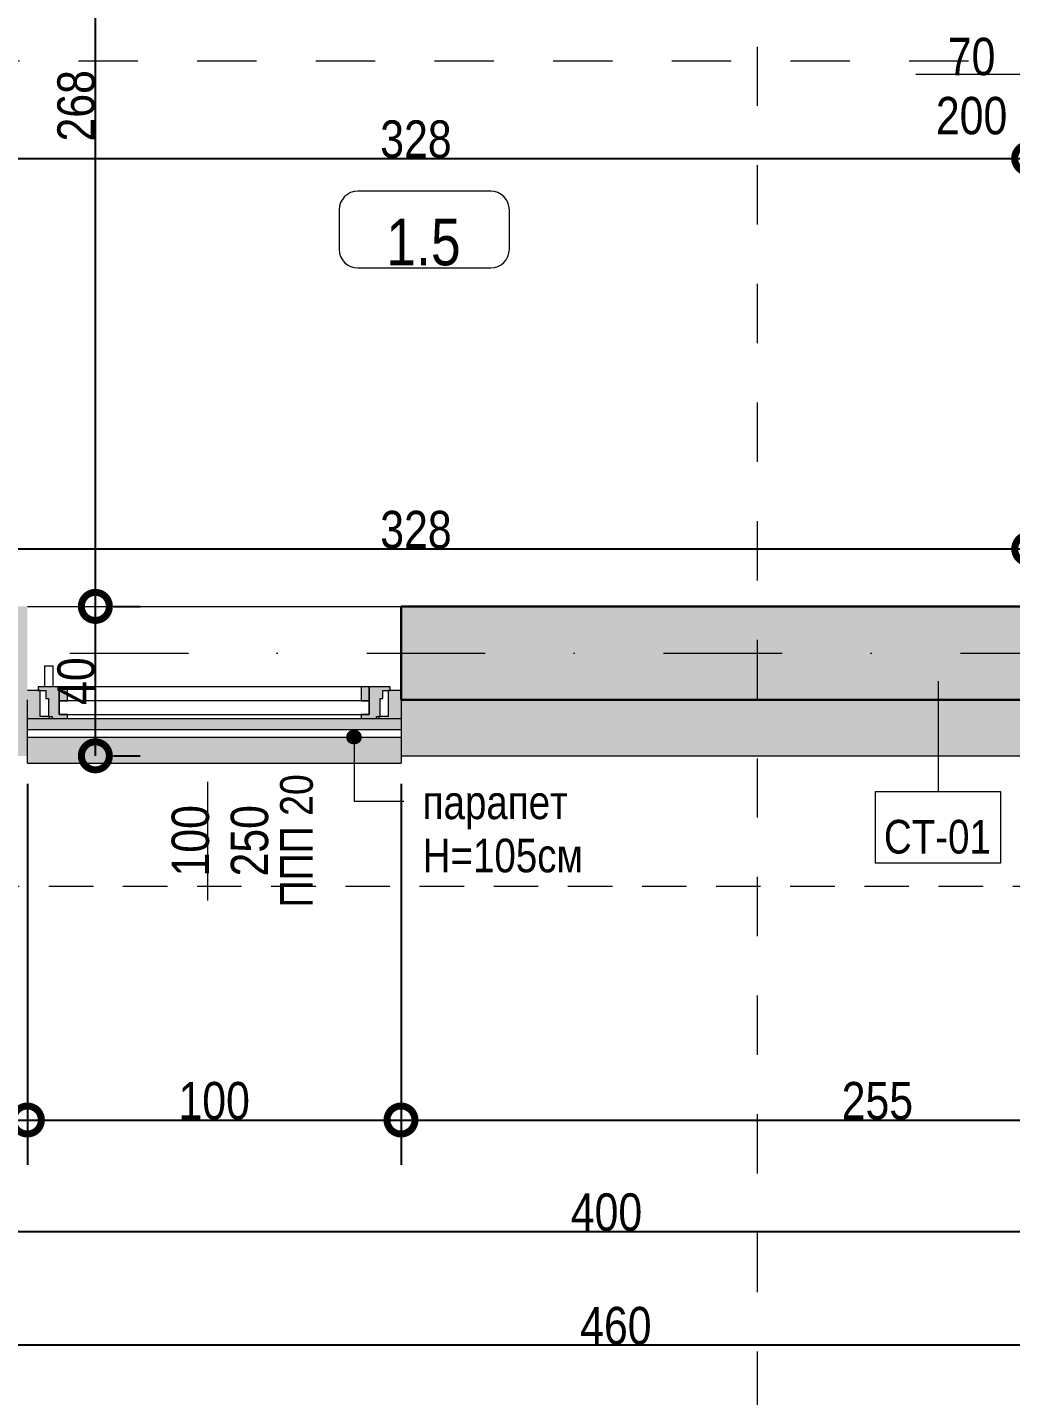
# Model space of a CAD drawing. Header units: centimetres. Extents: x 0 to 25250, y 0 to 2250.
# Drawn here: x 3614.1 to 3877.2, y 296.2 to 662.4 of the extents above; entities that cross this region are included whole.
import ezdxf

# ---------------------------------------------------------------- set-up
doc = ezdxf.new("R2010")
doc.units = ezdxf.units.CM
for name, pattern in [('17-View-1$0$Overhead', [19.84375, 11.90625, -7.9375]), ('18-View-1$0$Dash', [31.75, 15.875, -15.875]), ('18-View-1$0$Dash dot', [79.375, 31.75, -23.8125, 0, -23.8125])]:
    doc.linetypes.add(name, pattern=pattern)
for name, color, linetype, lineweight in [('A-ANNO-DIMS', 7, 'Continuous', 9), ('A-ANNO-NOTE', 7, 'Continuous', 9), ('A-AREA-IDEN', 7, 'Continuous', 9), ('A-DOOR-IDEN', 7, 'Continuous', 9), ('A-FLOR-HRAL', 7, 'Continuous', 9), ('A-FLOR-OVHD', 7, '17-View-1$0$Overhead', 9), ('A-GLAZ', 7, 'Continuous', 5), ('A-WALL', 7, 'Continuous', 9), ('A-WALL-IDEN', 7, 'Continuous', 9), ('A-WALL-PATT', 7, 'Continuous', 9), ('G-ANNO-SYMB', 7, 'Continuous', 9), ('G-ANNO-TEXT', 7, 'Continuous', 9), ('S-GRID', 7, 'Continuous', 9)]:
    doc.layers.add(name, color=color, linetype=linetype, lineweight=lineweight)
doc.styles.add('18-View-1$0$Arial Narrow', font='ARIALN.TTF', dxfattribs={"height": 12.5})
doc.styles.add('18-View-1$0$Arial Narrow_1', font='ARIALN.TTF', dxfattribs={"height": 10})
doc.styles.add('18-View-1$0$Arial Narrow_2', font='ARIALN.TTF', dxfattribs={"height": 8.75})
doc.styles.add('18-View-1$0$Arial Narrow_3', font='ARIALN.TTF', dxfattribs={"height": 10})
doc.styles.add('18-View-1$0$Arial Narrow_5', font='ARIALN.TTF', dxfattribs={"height": 9})
doc.dimstyles.new('18-View-1$0$TEC_DIM', dxfattribs={"dimscale": 30.48, "dimtxt": 10.23431, "dimasz": 0.492126, "dimexe": 0.393701, "dimexo": 0.246063, "dimgap": 0, "dimtad": 1, "dimdec": 0, "dimzin": 0, "dimdsep": 46, "dimtxsty": '18-View-1$0$Arial Narrow_3', "dimblk1": '18-View-1$0$_DotSmall', "dimblk2": '18-View-1$0$_DotSmall', "dimsah": 1, "dimcen": 0.09, "dimazin": 0, "dimtfac": 1, "dimtdec": 4, "dimtix": 1, "dimtmove": 0, "dimatfit": 3, "dimfxl": 1, "dimtvp": 1, "dimtolj": 1, "dimtzin": 0, "dimarcsym": 2})

# ---------------------------------------------------------------- blocks, each defined once
blk = doc.blocks.new('SINGLE - OKT - 100x235 2-2508613-НИВО 1')
at = {"layer": 'A-GLAZ', "true_color": 0xc0c0c0}
h = blk.add_hatch(color=9, dxfattribs=at)
h.paths.add_polyline_path([(-44.1, 10), (-50, 10), (-50, 2.5), (-46.6, 2.5), (-46.6, 9.45), (-44.1, 9.45)])
h.paths.add_polyline_path([(44.1, 10), (44.1, 9.45), (46.6, 9.45), (46.6, 2.5), (50, 2.5), (50, 10)])
h = blk.add_hatch(color=9, dxfattribs=at)
h.paths.add_polyline_path([(-43.4, 10), (-43.4, 9.45), (-44.38, 9.45), (-44.38, 4.68), (-45.1, 4.68), (-45.1, 2.5), (-47.1, 2.5), (-47.1, 1.5), (-41.5, 1.5), (-41.5, 8.9), (-39.3, 8.9), (-39.3, 10)])
h.paths.add_polyline_path([(43.4, 10), (39.3, 10), (39.3, 8.9), (41.5, 8.9), (41.5, 1.5), (47.1, 1.5), (47.1, 2.5), (45.1, 2.5), (45.1, 4.68), (44.38, 4.68), (44.38, 9.45), (43.4, 9.45)])
h = blk.add_hatch(color=9, dxfattribs=at)
h.paths.add_polyline_path([(-39.3, 5.3), (-41.5, 5.3), (-41.5, 1.5), (-39.3, 1.5)])
h.paths.add_polyline_path([(39.3, 5.3), (39.3, 1.5), (41.5, 1.5), (41.5, 5.3), (39.86, 5.3)])
at = {"layer": 'A-GLAZ'}
for p, q in [((-44.1, 10), (-50, 10)), ((-46.6, 2.5), (-46.6, 9.45)), ((-46.6, 9.45), (-44.1, 9.45)), ((-43.4, 9.45), (-44.38, 9.45)), ((-44.38, 9.45), (-44.38, 4.68)), ((-43.4, 10), (-44.1, 10)), ((-44.1, 9.45), (-44.1, 10)), ((-39.3, 10), (-43.4, 10)), ((-43.4, 10), (-43.4, 9.45)), ((41.5, 8.9), (-41.5, 8.9)), ((-41.5, 8.9), (-41.5, 5.3)), ((-41.5, 1.5), (-41.5, 8.9)), ((-41.5, 8.9), (-39.3, 8.9)), ((39.3, 10), (-39.3, 10)), ((-39.3, 8.9), (-39.3, 10)), ((43.4, 10), (39.3, 10)), ((39.3, 10), (39.3, 8.9)), ((39.3, 8.9), (41.5, 8.9)), ((41.5, 5.3), (41.5, 8.9)), ((41.5, 8.9), (41.5, 1.5)), ((43.4, 9.45), (43.4, 10)), ((44.1, 10), (43.4, 10)), ((44.38, 9.45), (43.4, 9.45)), ((50, 10), (44.1, 10)), ((44.1, 10), (44.1, 9.45)), ((44.1, 9.45), (46.6, 9.45)), ((44.38, 4.68), (44.38, 9.45)), ((46.6, 9.45), (46.6, 2.5)), ((-44.38, 4.68), (-45.1, 4.68)), ((-45.1, 4.68), (-45.1, 2.5)), ((-41.5, 5.3), (41.5, 5.3)), ((-39.3, 5.3), (-41.5, 5.3)), ((-41.5, 5.3), (-41.5, 1.5)), ((-39.3, 1.5), (-39.3, 5.3)), ((39.3, 5.3), (39.3, 1.5)), ((41.5, 5.3), (39.3, 5.3)), ((41.5, 1.5), (41.5, 5.3)), ((45.1, 4.68), (44.38, 4.68)), ((45.1, 2.5), (45.1, 4.68)), ((-50, 2.5), (-46.6, 2.5)), ((-45.1, 2.5), (-47.1, 2.5)), ((-47.1, 2.5), (-47.1, 1.5)), ((-47.1, 1.5), (-41.5, 1.5)), ((-41.5, 1.5), (-39.3, 1.5)), ((-39.3, 1.5), (39.3, 1.5)), ((39.3, 1.5), (41.5, 1.5)), ((41.5, 1.5), (43.05, 1.5)), ((43.05, 1.5), (43.05, -2.85)), ((43.05, 1.5), (45.45, 1.5)), ((47.1, 2.5), (45.1, 2.5)), ((45.45, -2.85), (45.45, 1.5)), ((45.45, 1.5), (47.1, 1.5)), ((46.6, 2.5), (50, 2.5)), ((47.1, 1.5), (47.1, 2.5)), ((43.05, -2.85), (43.05, -4.1)), ((45.45, -4.1), (45.45, -2.85)), ((45.45, -4.1), (43.05, -4.1))]:
    blk.add_line(p, q, dxfattribs=at)
blk = doc.blocks.new('Railing - Railing-2461964-НИВО 1')
at = {"layer": 'A-FLOR-HRAL'}
for p, q in [((409.14, -1214.59), (309.14, -1214.59)), ((309.14, -1216.59), (409.14, -1216.59))]:
    blk.add_line(p, q, dxfattribs=at)
blk = doc.blocks.new('TEC_ROOM_TAG - TEC_ROOM_TAG-32046-НИВО 1')
at = {"layer": 'A-AREA-IDEN'}
for p, q in [((0.3718, 0.1968), (-0.3391, 0.1968)), ((-0.4391, 0.0968), (-0.4391, -0.1143)), ((0.4718, -0.1143), (0.4718, 0.0968)), ((-0.3391, -0.2143), (0.3718, -0.2143))]:
    blk.add_line(p, q, dxfattribs=at)
for centre, start, end in [((-0.3391, 0.0968), 90, 180), ((0.3718, 0.0968), 360, 90), ((-0.3391, -0.1143), 180, 270), ((0.3718, -0.1143), 270, 360)]:
    blk.add_arc(centre, 0.1, start, end, dxfattribs=at)
blk = doc.blocks.new('TEC_DOOR_TAG - TEC_DOOR_TAG-22318-НИВО 1')
at = {"layer": 'A-DOOR-IDEN'}
blk.add_line((-0.0145, -0.0167), (-0.0145, 0.5833), dxfattribs=at)
blk = doc.blocks.new('18-View-1$0$_DotSmall')
at = {"color": 0, "linetype": 'ByBlock', "const_width": 0.5}
blk.add_lwpolyline([(-0.0625, 0, 1), (0.0625, 0, 1)], format="xyb", close=True, dxfattribs=at)
blk = doc.blocks.new('*D2650')
at = {"layer": 'A-ANNO-DIMS', "color": 0, "lineweight": -2, "transparency": 16777216}
for p, q in [((3541.58, 309.75), (4001.58, 309.75)), ((3541.58, 304.9), (3541.58, 297.75)), ((4001.58, 304.9), (4001.58, 297.75))]:
    blk.add_line(p, q, dxfattribs=at)
at = {"layer": 'A-ANNO-DIMS', "color": 0, "lineweight": -2, "transparency": 16777216, "xscale": 15, "yscale": 15, "zscale": 15, "rotation": 180}
blk.add_blockref('18-View-1$0$_DotSmall', (3541.58, 309.75), dxfattribs=at)
at = {"layer": 'A-ANNO-DIMS', "color": 0, "lineweight": -2, "transparency": 16777216, "xscale": 15, "yscale": 15, "zscale": 15}
blk.add_blockref('18-View-1$0$_DotSmall', (4001.58, 309.75), dxfattribs=at)
at = {"layer": 'A-ANNO-DIMS', "color": 0, "transparency": 16777216, "insert": (3771.58, 314.85), "char_height": 10, "width": 22.8079, "attachment_point": 5, "style": '18-View-1$0$Arial Narrow_3'}
blk.add_mtext('\\A1;460', dxfattribs=at)
blk = doc.blocks.new('*D2655')
at = {"layer": 'A-ANNO-DIMS', "color": 0, "lineweight": -2, "transparency": 16777216}
for p, q in [((5104.08, 867.44), (5104.08, 268.16)), ((3429.08, 734.94), (3429.08, 268.16)), ((3429.08, 280.16), (5104.08, 280.16))]:
    blk.add_line(p, q, dxfattribs=at)
at = {"layer": 'A-ANNO-DIMS', "color": 0, "lineweight": -2, "transparency": 16777216, "xscale": 15, "yscale": 15, "zscale": 15, "rotation": 180}
blk.add_blockref('18-View-1$0$_DotSmall', (3429.08, 280.16), dxfattribs=at)
at = {"layer": 'A-ANNO-DIMS', "color": 0, "lineweight": -2, "transparency": 16777216, "xscale": 15, "yscale": 15, "zscale": 15}
blk.add_blockref('18-View-1$0$_DotSmall', (5104.08, 280.16), dxfattribs=at)
at = {"layer": 'A-ANNO-DIMS', "color": 0, "transparency": 16777216, "insert": (4266.58, 285.27), "char_height": 10, "width": 30.4105, "attachment_point": 5, "style": '18-View-1$0$Arial Narrow_3'}
blk.add_mtext('\\A1;1675', dxfattribs=at)
blk = doc.blocks.new('*D2658')
at = {"layer": 'A-ANNO-DIMS', "color": 0, "lineweight": -2, "transparency": 16777216}
for p, q in [((3569.08, 424.94), (3569.08, 328.15)), ((3969.08, 424.94), (3969.08, 328.15)), ((3569.08, 340.15), (3969.08, 340.15))]:
    blk.add_line(p, q, dxfattribs=at)
at = {"layer": 'A-ANNO-DIMS', "color": 0, "lineweight": -2, "transparency": 16777216, "xscale": 15, "yscale": 15, "zscale": 15, "rotation": 180}
blk.add_blockref('18-View-1$0$_DotSmall', (3569.08, 340.15), dxfattribs=at)
at = {"layer": 'A-ANNO-DIMS', "color": 0, "lineweight": -2, "transparency": 16777216, "xscale": 15, "yscale": 15, "zscale": 15}
blk.add_blockref('18-View-1$0$_DotSmall', (3969.08, 340.15), dxfattribs=at)
at = {"layer": 'A-ANNO-DIMS', "color": 0, "transparency": 16777216, "insert": (3769.08, 345.25), "char_height": 10, "width": 22.8079, "attachment_point": 5, "style": '18-View-1$0$Arial Narrow_3'}
blk.add_mtext('\\A1;400', dxfattribs=at)
blk = doc.blocks.new('*D2666')
at = {"layer": 'A-ANNO-DIMS', "color": 0, "lineweight": -2, "transparency": 16777216}
for p, q in [((3614.08, 459.94), (3614.08, 357.96)), ((3569.08, 424.94), (3569.08, 357.96)), ((3569.08, 369.96), (3614.08, 369.96))]:
    blk.add_line(p, q, dxfattribs=at)
at = {"layer": 'A-ANNO-DIMS', "color": 0, "lineweight": -2, "transparency": 16777216, "xscale": 15, "yscale": 15, "zscale": 15, "rotation": 180}
blk.add_blockref('18-View-1$0$_DotSmall', (3569.08, 369.96), dxfattribs=at)
at = {"layer": 'A-ANNO-DIMS', "color": 0, "lineweight": -2, "transparency": 16777216, "xscale": 15, "yscale": 15, "zscale": 15}
blk.add_blockref('18-View-1$0$_DotSmall', (3614.08, 369.96), dxfattribs=at)
at = {"layer": 'A-ANNO-DIMS', "color": 0, "transparency": 16777216, "insert": (3591.58, 375.04), "char_height": 10, "width": 15.2053, "attachment_point": 5, "style": '18-View-1$0$Arial Narrow_3'}
blk.add_mtext('\\A1;45', dxfattribs=at)
blk = doc.blocks.new('*D2667')
at = {"layer": 'A-ANNO-DIMS', "color": 0, "lineweight": -2, "transparency": 16777216}
for p, q in [((3614.08, 459.94), (3614.08, 357.96)), ((3714.08, 459.94), (3714.08, 357.96)), ((3614.08, 369.96), (3714.08, 369.96))]:
    blk.add_line(p, q, dxfattribs=at)
at = {"layer": 'A-ANNO-DIMS', "color": 0, "lineweight": -2, "transparency": 16777216, "xscale": 15, "yscale": 15, "zscale": 15, "rotation": 180}
blk.add_blockref('18-View-1$0$_DotSmall', (3614.08, 369.96), dxfattribs=at)
at = {"layer": 'A-ANNO-DIMS', "color": 0, "lineweight": -2, "transparency": 16777216, "xscale": 15, "yscale": 15, "zscale": 15}
blk.add_blockref('18-View-1$0$_DotSmall', (3714.08, 369.96), dxfattribs=at)
at = {"layer": 'A-ANNO-DIMS', "color": 0, "transparency": 16777216, "insert": (3664.08, 375.06), "char_height": 10, "width": 22.8079, "attachment_point": 5, "style": '18-View-1$0$Arial Narrow_3'}
blk.add_mtext('\\A1;100', dxfattribs=at)
blk = doc.blocks.new('*D2668')
at = {"layer": 'A-ANNO-DIMS', "color": 0, "lineweight": -2, "transparency": 16777216}
for p, q in [((3714.08, 459.94), (3714.08, 357.96)), ((3969.08, 424.94), (3969.08, 357.96)), ((3714.08, 369.96), (3969.08, 369.96))]:
    blk.add_line(p, q, dxfattribs=at)
at = {"layer": 'A-ANNO-DIMS', "color": 0, "lineweight": -2, "transparency": 16777216, "xscale": 15, "yscale": 15, "zscale": 15, "rotation": 180}
blk.add_blockref('18-View-1$0$_DotSmall', (3714.08, 369.96), dxfattribs=at)
at = {"layer": 'A-ANNO-DIMS', "color": 0, "lineweight": -2, "transparency": 16777216, "xscale": 15, "yscale": 15, "zscale": 15}
blk.add_blockref('18-View-1$0$_DotSmall', (3969.08, 369.96), dxfattribs=at)
at = {"layer": 'A-ANNO-DIMS', "color": 0, "transparency": 16777216, "insert": (3841.58, 375.06), "char_height": 10, "width": 22.8079, "attachment_point": 5, "style": '18-View-1$0$Arial Narrow_3'}
blk.add_mtext('\\A1;255', dxfattribs=at)
blk = doc.blocks.new('*D2697')
at = {"layer": 'A-ANNO-DIMS', "color": 0, "lineweight": -2, "transparency": 16777216}
for p, q in [((3632.28, 467.44), (3632.28, 507.44)), ((3637.13, 507.44), (3644.28, 507.44)), ((3637.13, 467.44), (3644.28, 467.44))]:
    blk.add_line(p, q, dxfattribs=at)
at = {"layer": 'A-ANNO-DIMS', "color": 0, "lineweight": -2, "transparency": 16777216, "xscale": 15, "yscale": 15, "zscale": 15}
for p, rotation in [((3632.28, 507.44), 90), ((3632.28, 467.44), 270)]:
    blk.add_blockref('18-View-1$0$_DotSmall', p, dxfattribs=dict(at, rotation=rotation))
at = {"layer": 'A-ANNO-DIMS', "color": 0, "transparency": 16777216, "insert": (3627.18, 487.44), "char_height": 10, "width": 15.2053, "attachment_point": 5, "rotation": 90, "style": '18-View-1$0$Arial Narrow_3'}
blk.add_mtext('\\A1;40', dxfattribs=at)
blk = doc.blocks.new('*D2698')
at = {"layer": 'A-ANNO-DIMS', "color": 0, "lineweight": -2, "transparency": 16777216}
for p, q in [((3632.28, 507.44), (3632.28, 775.44)), ((3637.13, 775.44), (3644.28, 775.44)), ((3637.13, 507.44), (3644.28, 507.44))]:
    blk.add_line(p, q, dxfattribs=at)
at = {"layer": 'A-ANNO-DIMS', "color": 0, "lineweight": -2, "transparency": 16777216, "xscale": 15, "yscale": 15, "zscale": 15}
for p, rotation in [((3632.28, 775.44), 90), ((3632.28, 507.44), 270)]:
    blk.add_blockref('18-View-1$0$_DotSmall', p, dxfattribs=dict(at, rotation=rotation))
at = {"layer": 'A-ANNO-DIMS', "color": 0, "transparency": 16777216, "insert": (3627.18, 641.44), "char_height": 10, "width": 22.8079, "attachment_point": 5, "rotation": 90, "style": '18-View-1$0$Arial Narrow_3'}
blk.add_mtext('\\A1;268', dxfattribs=at)
blk = doc.blocks.new('Family1 - Family1-2435591-НИВО 1')
at = {"layer": 'A-ANNO-NOTE'}
blk.add_line((-0.3054, 0), (0.3294, 0), dxfattribs=at)
blk = doc.blocks.new('*D2807')
at = {"layer": 'A-ANNO-DIMS', "color": 0, "lineweight": -2, "transparency": 16777216}
for p, q in [((3554.08, 522.84), (3882.08, 522.84)), ((3554.08, 517.99), (3554.08, 510.84)), ((3882.08, 517.99), (3882.08, 510.84))]:
    blk.add_line(p, q, dxfattribs=at)
at = {"layer": 'A-ANNO-DIMS', "color": 0, "lineweight": -2, "transparency": 16777216, "xscale": 15, "yscale": 15, "zscale": 15, "rotation": 180}
blk.add_blockref('18-View-1$0$_DotSmall', (3554.08, 522.84), dxfattribs=at)
at = {"layer": 'A-ANNO-DIMS', "color": 0, "lineweight": -2, "transparency": 16777216, "xscale": 15, "yscale": 15, "zscale": 15}
blk.add_blockref('18-View-1$0$_DotSmall', (3882.08, 522.84), dxfattribs=at)
at = {"layer": 'A-ANNO-DIMS', "color": 0, "transparency": 16777216, "insert": (3718.08, 527.95), "char_height": 10, "width": 22.8079, "attachment_point": 5, "style": '18-View-1$0$Arial Narrow_3'}
blk.add_mtext('\\A1;328', dxfattribs=at)
blk = doc.blocks.new('*D2823')
at = {"layer": 'A-ANNO-DIMS', "color": 0, "lineweight": -2, "transparency": 16777216}
for p, q in [((3554.08, 627.37), (3882.08, 627.37)), ((3554.08, 622.52), (3554.08, 615.37)), ((3882.08, 622.52), (3882.08, 615.37))]:
    blk.add_line(p, q, dxfattribs=at)
at = {"layer": 'A-ANNO-DIMS', "color": 0, "lineweight": -2, "transparency": 16777216, "xscale": 15, "yscale": 15, "zscale": 15, "rotation": 180}
blk.add_blockref('18-View-1$0$_DotSmall', (3554.08, 627.37), dxfattribs=at)
at = {"layer": 'A-ANNO-DIMS', "color": 0, "lineweight": -2, "transparency": 16777216, "xscale": 15, "yscale": 15, "zscale": 15}
blk.add_blockref('18-View-1$0$_DotSmall', (3882.08, 627.37), dxfattribs=at)
at = {"layer": 'A-ANNO-DIMS', "color": 0, "transparency": 16777216, "insert": (3718.08, 632.47), "char_height": 10, "width": 22.8079, "attachment_point": 5, "style": '18-View-1$0$Arial Narrow_3'}
blk.add_mtext('\\A1;328', dxfattribs=at)

msp = doc.modelspace()

# ---------------------------------------------------------------- hatches: boundary and pattern name
at = {"layer": 'A-WALL-PATT', "true_color": 0x808080}
h = msp.add_hatch(color=8, dxfattribs=at)
h.paths.add_polyline_path([(3614.08, 482.44), (3614.08, 507.44), (3554.08, 507.44), (3554.08, 482.44), (3611.11, 482.44)])
h.paths.add_polyline_path([(3714.08, 482.44), (3969.08, 482.44), (3969.08, 507.44), (3714.08, 507.44), (3714.08, 505.68)])
at = {"layer": 'A-WALL-PATT', "lineweight": 5, "true_color": 0xffff80}
h = msp.add_hatch(color=51, dxfattribs=at)
h.paths.add_polyline_path([(3969.08, 467.44), (3969.08, 482.44), (3714.08, 482.44), (3714.08, 467.44), (3938.75, 467.44)])
h.paths.add_polyline_path([(3571.8, 467.44), (3614.08, 467.44), (3614.08, 482.44), (3564.08, 482.44), (3564.08, 467.44)])
at = {"layer": 'A-WALL-PATT', "lineweight": 5, "true_color": 0xebebeb}
h = msp.add_hatch(color=7, dxfattribs=at)
h.paths.add_polyline_path([(3714.08, 465.44), (3714.08, 472.44), (3614.08, 472.44), (3614.08, 465.44), (3624.22, 465.44)])
h.paths.add_polyline_path([(3705.58, 474.44), (3714.08, 474.44), (3714.08, 477.44), (3614.08, 477.44), (3614.08, 474.44), (3703.38, 474.44)])
at = {"layer": 'G-ANNO-TEXT'}
h = msp.add_hatch(color=256, dxfattribs=at)
edge = h.paths.add_edge_path()
edge.add_arc((3701.5, 472.45), 1.88, 0, 360)

# ---------------------------------------------------------------- linework, layer by layer
at = {"layer": 'A-FLOR-OVHD'}
msp.add_line((3969.08, 432.44), (3569.08, 432.44), dxfattribs=at)
at = {"layer": 'A-WALL'}
for p, q in [((3614.08, 507.44), (3714.08, 507.44)), ((3614.08, 465.44), (3614.08, 482.44)), ((3714.08, 482.44), (3714.08, 465.44)), ((3614.08, 465.44), (3714.08, 465.44)), ((3714.08, 467.44), (3969.08, 467.44))]:
    msp.add_line(p, q, dxfattribs=at)
at = {"layer": 'A-WALL', "lineweight": 30}
for p, q in [((3969.08, 507.44), (3714.08, 507.44)), ((3714.08, 507.44), (3714.08, 482.44)), ((3714.08, 482.44), (3969.08, 482.44))]:
    msp.add_line(p, q, dxfattribs=at)
at = {"layer": 'A-WALL-IDEN'}
msp.add_line((3857.81, 487.44), (3857.81, 457.93), dxfattribs=at)
at = {"layer": 'A-WALL-IDEN', "flags": 128}
msp.add_lwpolyline([(3841.09, 457.93), (3874.54, 457.93), (3874.54, 438.73), (3841.09, 438.73)], close=True, dxfattribs=at)
at = {"layer": 'G-ANNO-SYMB', "linetype": '18-View-1$0$Dash', "lineweight": 18}
for p, q in [((3809.39, 1990.77), (3809.39, 243.53)), ((3246.81, 653.48), (4002.21, 653.48))]:
    msp.add_line(p, q, dxfattribs=at)
at = {"layer": 'G-ANNO-TEXT'}
for p, q in [((3701.5, 472.45), (3701.5, 455.35)), ((3701.5, 455.35), (3714.88, 455.35))]:
    msp.add_line(p, q, dxfattribs=at)
msp.add_circle((3701.5, 472.45), 1.88, dxfattribs=at)
at = {"layer": 'S-GRID', "color": 1, "linetype": '18-View-1$0$Dash dot', "lineweight": 18, "true_color": 0xff0000}
msp.add_line((3386.99, 494.94), (5145.92, 494.94), dxfattribs=at)

# ---------------------------------------------------------------- block references
at = {"layer": 'A-ANNO-NOTE', "xscale": 50, "yscale": 50, "zscale": 50, "rotation": 89.99999999999977}
msp.add_blockref('Family1 - Family1-2435591-НИВО 1', (3662.34, 444), dxfattribs=at)
at = {"layer": 'A-AREA-IDEN', "xscale": 49.99999999999998, "yscale": 49.99999999999998, "zscale": 49.99999999999998}
msp.add_blockref('TEC_ROOM_TAG - TEC_ROOM_TAG-32046-НИВО 1', (3719.49, 608.75), dxfattribs=at)
at = {"layer": 'A-DOOR-IDEN', "xscale": 49.99999999999998, "yscale": 49.99999999999998, "zscale": 49.99999999999998, "rotation": 270}
msp.add_blockref('TEC_DOOR_TAG - TEC_DOOR_TAG-22318-НИВО 1', (3852.74, 649.18), dxfattribs=at)
at = {"layer": 'A-FLOR-HRAL'}
msp.add_blockref('Railing - Railing-2461964-НИВО 1', (3304.94, 1689.03), dxfattribs=at)
at = {"layer": 'A-GLAZ', "rotation": 180}
msp.add_blockref('SINGLE - OKT - 100x235 2-2508613-НИВО 1', (3664.08, 487.44), dxfattribs=at)

# ---------------------------------------------------------------- texts
at = {"layer": 'A-ANNO-NOTE', "attachment_point": 5, "rotation": 90, "line_spacing_factor": 0.949189}
for s, insert, char_height, width, style in [('\\pt63.49997,127.00004,190.50001,253.99999,317.49996,381.00002,444.5,507.99997,571.50004,635.00001,698.49999,761.99996,825.50002,889,952.49997,1016.00004,1079.50001,1142.99999,1206.49996,1270.00003,1333.5,1396.99998,1460.50004,1524.00001,1587.49999,1650.99996,1714.50003,1778,1841.49998,1905.00004,1968.50001,2031.99999;{\\fArial Narrow|b0|i0|c204|p34;ППП }20', (3686.16, 444.7), 8.75, 36.05, '18-View-1$0$Arial Narrow_2'), ('\\pt63.5,127,190.5,254,317.5,381,444.5,508,571.5,635,698.5,762,825.5,889,952.5,1016,1079.5,1143,1206.5,1270,1333.5,1397,1460.5,1524,1587.5,1651,1714.5,1778,1841.5,1905,1968.5,2032;100\\P250', (3665.68, 444.7), 10, 20.2, '18-View-1$0$Arial Narrow_1')]:
    msp.add_mtext(s, dxfattribs=dict(at, insert=insert, char_height=char_height, width=width, style=style))
at = {"layer": 'A-AREA-IDEN', "insert": (3720.1, 604.91), "char_height": 12.5, "width": 20.2, "attachment_point": 5, "line_spacing_factor": 0.949189, "style": '18-View-1$0$Arial Narrow'}
msp.add_mtext('\\pt63.5,127,190.5,254,317.5,381,444.5,508,571.5,635,698.5,762,825.5,889,952.5,1016,1079.5,1143,1206.5,1270,1333.5,1397,1460.5,1524,1587.5,1651,1714.5,1778,1841.5,1905,1968.5,2032;1.5', dxfattribs=at)
at = {"layer": 'A-DOOR-IDEN', "insert": (3866.79, 646.66), "char_height": 10, "width": 20.2, "attachment_point": 5, "line_spacing_factor": 0.949189, "style": '18-View-1$0$Arial Narrow_1'}
msp.add_mtext('\\pt5,10,15,20,25,30,35,40,45,50,55,60,65,70,75,80,85,90,95,100,105,110,115,120,125,130,135,140,145,150,155,160;70\\P200', dxfattribs=at)
at = {"layer": 'A-WALL-IDEN', "insert": (3857.64, 445.73), "char_height": 9, "width": 28.45, "attachment_point": 5, "line_spacing_factor": 0.949189, "style": '18-View-1$0$Arial Narrow_5'}
msp.add_mtext('\\pt25.00002,50.00004,74.99997,99.99999,125.00001,150.00003,174.99996,199.99998,225,250.00002,275.00004,299.99997,324.99999,350.00001,375.00003,399.99996,424.99998,450,475.00002,500.00004,524.99997,549.99999,575.00001,600.00003,624.99996,649.99998,675,700.00002,725.00004,749.99997,774.99999,800.00001;{\\fArial Narrow|b0|i0|c204|p34;СТ}-01', dxfattribs=at)
at = {"layer": 'G-ANNO-TEXT', "insert": (3719.88, 459.5), "char_height": 9, "width": 44, "attachment_point": 1, "line_spacing_factor": 0.949189, "style": '18-View-1$0$Arial Narrow_5'}
msp.add_mtext('\\pt5.00004,9.99999,15.00003,19.99998,25.00002,29.99997,35.00001,39.99996,45,50.00004,54.99999,60.00003,64.99998,70.00002,74.99997,80.00001,84.99996,90,95.00004,99.99999,105.00003,109.99998,115.00002,119.99997,125.00001,129.99996,135,140.00004,144.99999,150.00003,154.99998,160.00002;{\\fArial Narrow|b0|i0|c204|p34;парапет Н}=105{\\fArial Narrow|b0|i0|c204|p34;см}', dxfattribs=at)

# ---------------------------------------------------------------- dimensions: what is measured, and where the dimension line sits
at = {"layer": 'A-ANNO-DIMS'}
for base, p1, p2, override, picture, middle in [((5104.08, 280.16), (3429.08, 742.44), (5104.08, 874.94), {"dimpost": '<>', "dimfxl": 1680.232499}, '*D2655', (4266.58, 285.27)), ((3882.08, 627.37), (3554.08, 630.02), (3882.08, 630.02), {"dimpost": '<>', "dimfxl": 328}, '*D2823', (3718.08, 632.47)), ((3882.08, 522.84), (3554.08, 525.49), (3882.08, 525.49), {"dimpost": '<>', "dimfxl": 328}, '*D2807', (3718.08, 527.95)), ((3614.08, 369.96), (3569.08, 432.44), (3614.08, 467.44), {"dimpost": '<>', "dimfxl": 57.008771}, '*D2666', (3591.58, 375.04)), ((3714.08, 369.96), (3614.08, 467.44), (3714.08, 467.44), {"dimpost": '<>', "dimfxl": 100}, '*D2667', (3664.08, 375.06)), ((3969.08, 369.96), (3714.08, 467.44), (3969.08, 432.44), {"dimpost": '<>', "dimfxl": 257.390754}, '*D2668', (3841.58, 375.06)), ((3969.08, 340.15), (3569.08, 432.44), (3969.08, 432.44), {"dimpost": '<>', "dimfxl": 400}, '*D2658', (3769.08, 345.25)), ((4001.58, 309.75), (3541.58, 312.4), (4001.58, 312.4), {"dimpost": '<>', "dimfxl": 460}, '*D2650', (3771.58, 314.85))]:
    dim = msp.add_linear_dim(base=base, p1=p1, p2=p2, dimstyle='18-View-1$0$TEC_DIM', override=override, dxfattribs=at)
    dim.commit()
    dim.dimension.update_dxf_attribs({"geometry": picture, "text_midpoint": middle})
for base, p1, p2, override, picture, middle in [((3632.28, 775.44), (3629.63, 507.44), (3629.63, 775.44), {"dimpost": '<>', "dimfxl": 268}, '*D2698', (3627.18, 641.44)), ((3632.28, 507.44), (3629.63, 467.44), (3629.63, 507.44), {"dimpost": '<>', "dimfxl": 40}, '*D2697', (3627.18, 487.44))]:
    dim = msp.add_linear_dim(base=base, p1=p1, p2=p2, angle=90, dimstyle='18-View-1$0$TEC_DIM', override=override, dxfattribs=at)
    dim.commit()
    dim.dimension.update_dxf_attribs({"geometry": picture, "text_midpoint": middle})

doc.saveas('drawing.dxf')
